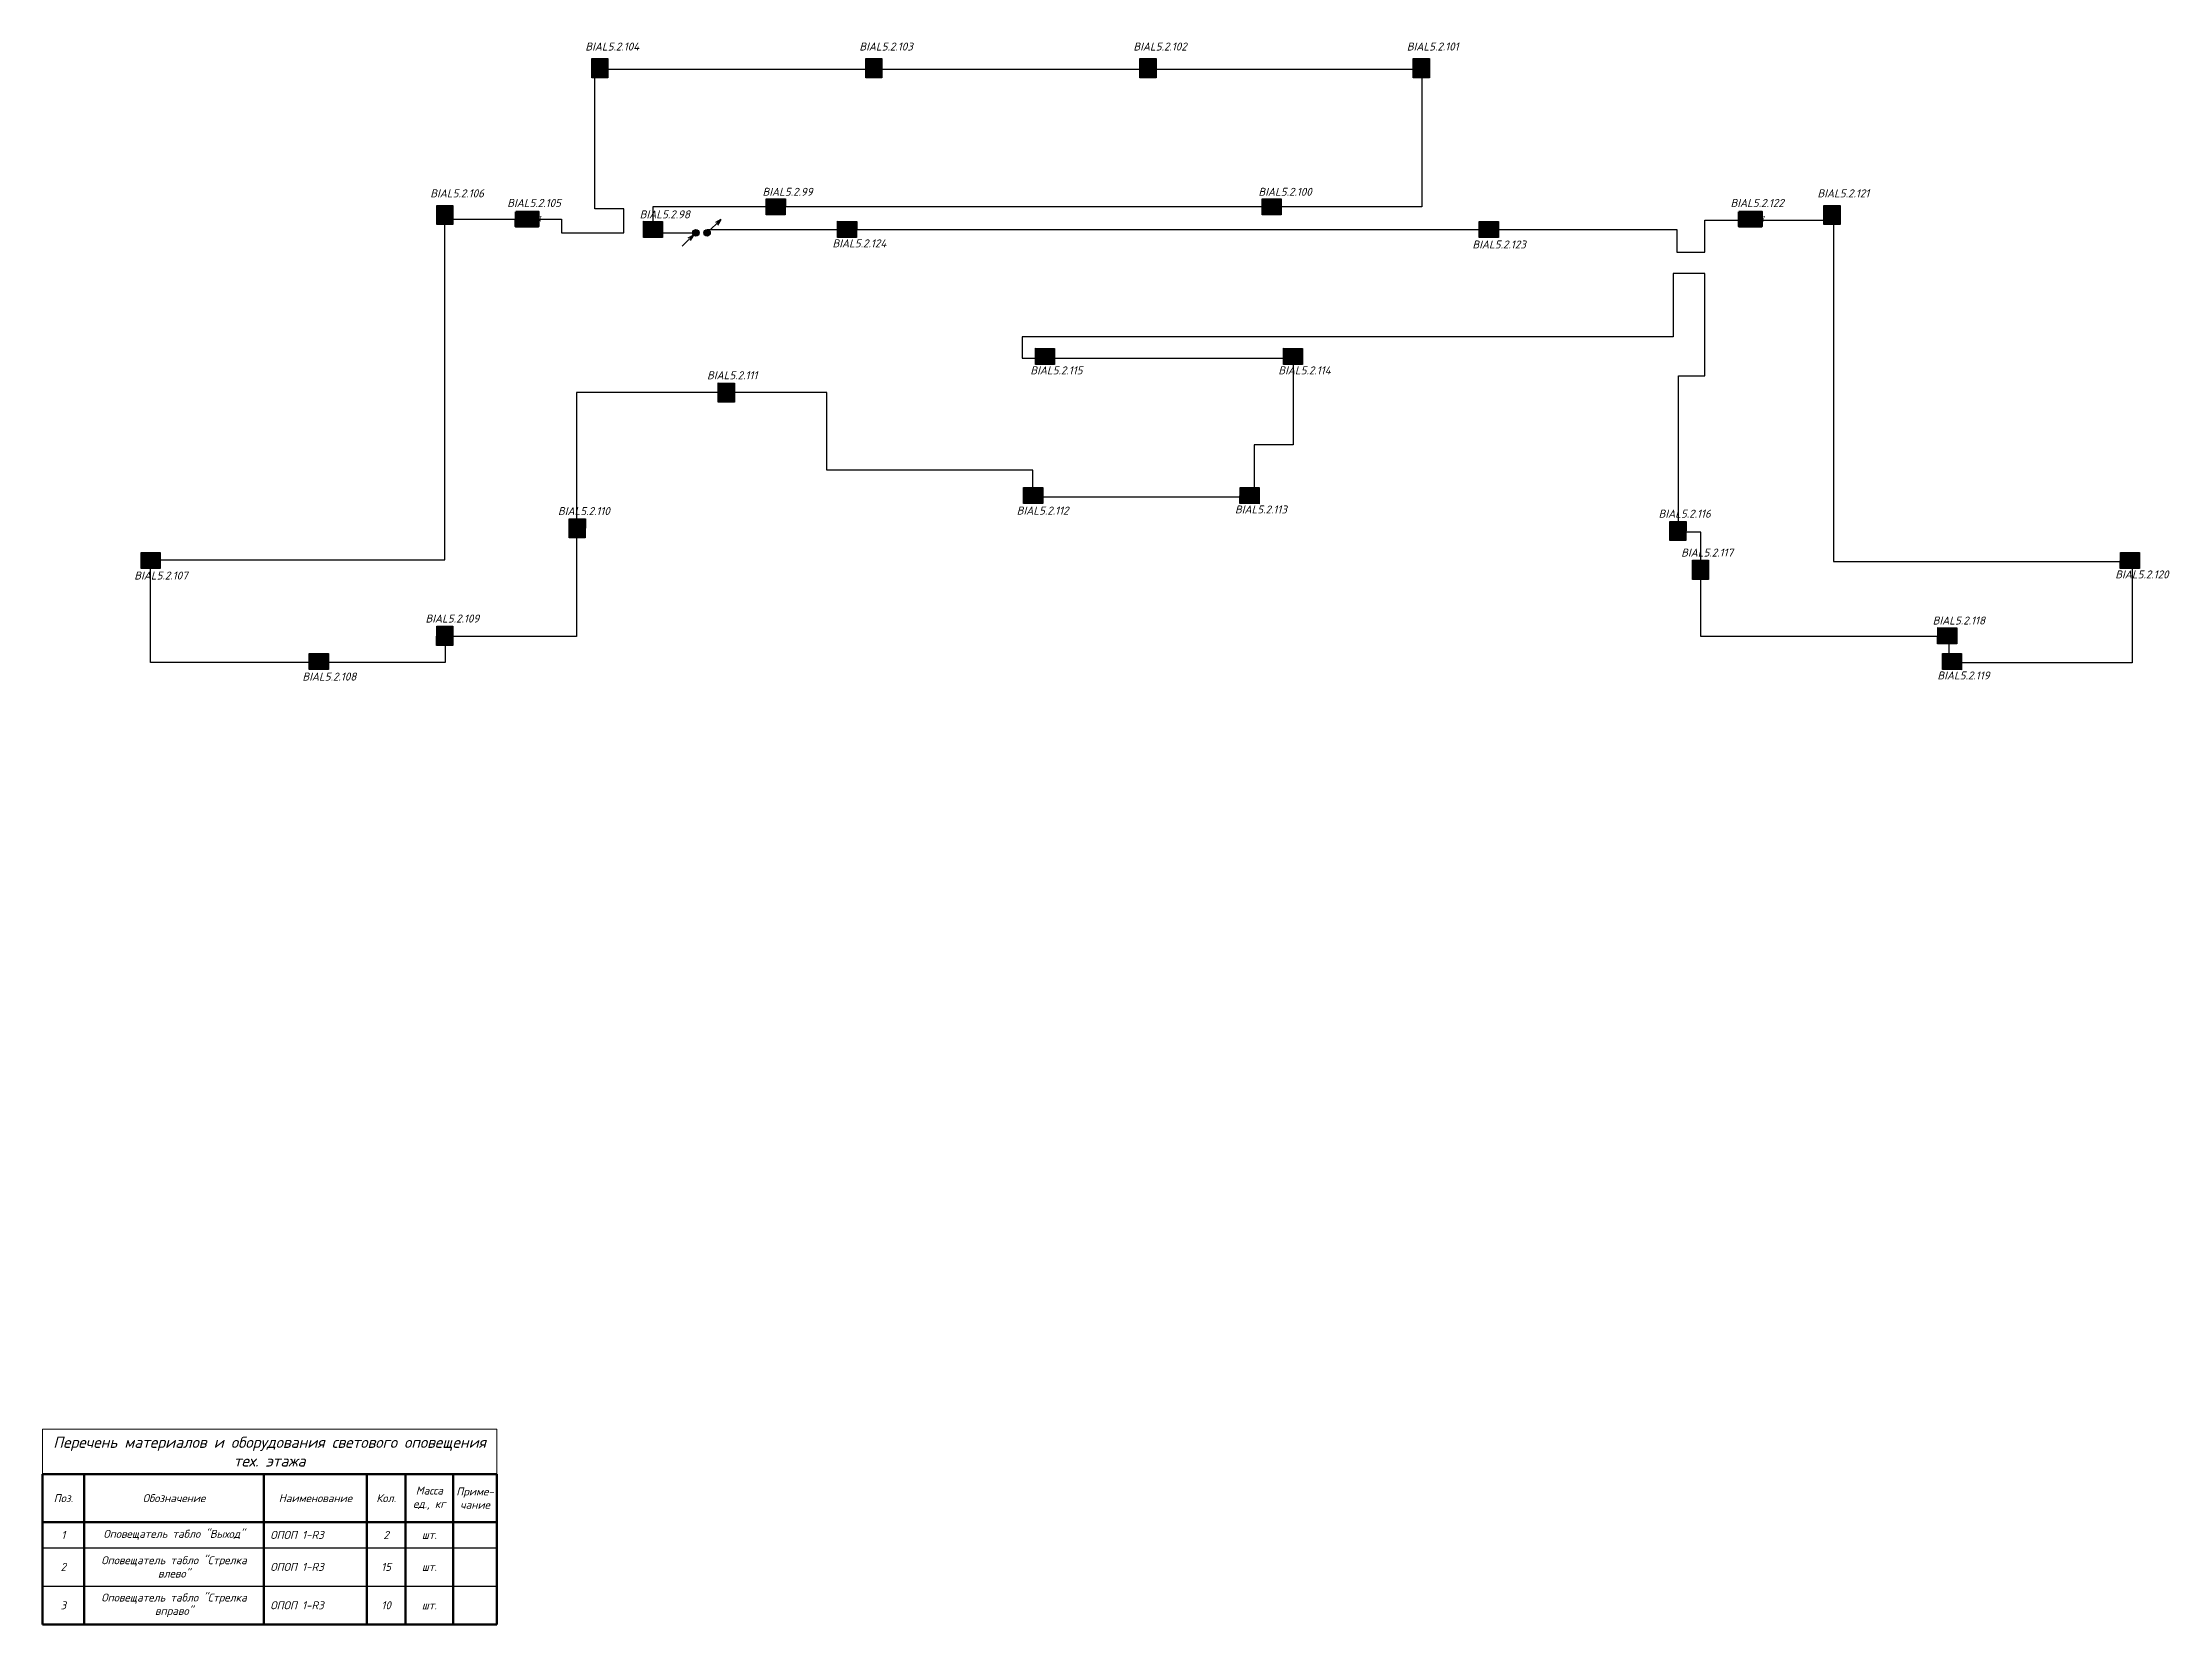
# Model space of a CAD drawing. Extents: x -152830 to 1281226, y -304852 to -2349.
# Drawn here: x 833477 to 899953, y -299021 to -249562 of the extents above; entities that cross this region are included whole.
import ezdxf

# ---------------------------------------------------------------- set-up
doc = ezdxf.new("R2010")
doc.units = 0
doc.header["$LTSCALE"] = 100
doc.linetypes.add('ACAD_ISO02W100', pattern=[15, 12, -3])
doc.layers.get('Defpoints').update_dxf_attribs({"color": 42})
for name, color, linetype, lineweight in [('00-Штамп', 7, 'Continuous', 0), ('cc_ПС', 6, 'пс  -V-V-V-V-V-V-V-', 30), ('Радио', 5, 'Continuous', 30)]:
    doc.layers.add(name, color=color, linetype=linetype, lineweight=lineweight)
doc.layers.add('_СОУЭ Оповещение_световое', color=1, linetype='Continuous')
doc.layers.add('ODG - Проводка', color=3, linetype='Continuous')
doc.styles.add('OlympDesign', font='isocpeui.ttf', dxfattribs={"height": 250})
doc.styles.get("Standard").update_dxf_attribs({"font": 'arial.ttf'})
doc.linetypes.add('пс  -V-V-V-V-V-V-V-', pattern='A,20,-0.2,["V",Standard,S=3,R=0,X=1,Y=-1.5],-5', length=25.2)

# ---------------------------------------------------------------- blocks, each defined once
blk = doc.blocks.new('*U149')
at = {"linetype": 'Continuous', "lineweight": 20, "true_color": 0xffffff}
h = blk.add_hatch(color=7, dxfattribs=at)
h.dxf.hatch_style = 1
h.paths.add_polyline_path([(-15, 709), (-15, -223), (1418, -210), (1418, 722)])
at = {"color": 1, "linetype": 'Continuous', "lineweight": 50}
blk.add_lwpolyline([(-15, 709), (1418, 722), (1418, -210), (-15, -223)], close=True, dxfattribs=at)
at = {"color": 1, "linetype": 'Continuous', "lineweight": 30, "insert": (100, 455), "char_height": 300, "attachment_point": 1, "style": 'OlympDesign'}
blk.add_mtext_dynamic_manual_height_columns('ВЫХОД', width=642.49, gutter_width=25, heights=[0], dxfattribs=at)
at = {"style": 'OlympDesign'}
blk.add_attdef('НУМЕРАЦИЯ', (-547, 1004), '', height=500, rotation=90, dxfattribs=at)
at = {"color": 6, "lineweight": 20, "style": 'OlympDesign', "flags": 1}
for tag, p in [('ПОМЕЩЕНИЕ', (1645, -43)), ('ИД', (2550, -400))]:
    blk.add_attdef(tag, p, '', height=250, dxfattribs=at)
blk = doc.blocks.new('*U120')
at = {"layer": 'ODG - Проводка'}
h = blk.add_hatch(color=0, dxfattribs=at)
edge = h.paths.add_edge_path()
edge.add_arc((0, 0), 50, 0, 360)
at = {"layer": 'ODG - Проводка', "color": 0}
for points in [[(0, 0), (212, 212)], [(35, 35), (85, 122)], [(35, 35), (122, 85)]]:
    blk.add_lwpolyline(points, dxfattribs=at)
blk.add_circle((0, 0), 50, dxfattribs=at)
blk = doc.blocks.new('*U151')
at = {"linetype": 'Continuous', "lineweight": 20, "true_color": 0xffffff}
h = blk.add_hatch(color=7, dxfattribs=at)
h.dxf.hatch_style = 1
h.paths.add_polyline_path([(196, -973), (201, 39), (-994, 43), (-998, -968)])
at = {"color": 1, "linetype": 'Continuous', "lineweight": 30}
blk.add_lwpolyline([(-994, 43), (201, 39), (196, -973), (-998, -968)], close=True, dxfattribs=at)
blk.add_lwpolyline([(-889, -440, 0, 244, 0), (-401, -442, 0, 0, 0), (125, -444, 0, 0, 0)], format="xyseb", dxfattribs=at)
at = {"color": 6, "lineweight": 20, "style": 'OlympDesign', "flags": 1}
for tag, p in [('ПОМЕЩЕНИЕ', (1643, -44)), ('ИД', (2549, -401))]:
    blk.add_attdef(tag, p, '', height=250, dxfattribs=at)
at = {"style": 'OlympDesign'}
blk.add_attdef('НУМЕРАЦИЯ', (-1228, -1671), '', height=500, dxfattribs=at)
at = {"color": 2, "linetype": 'Continuous', "lineweight": 30, "style": 'OlympDesign', "width": 0.8, "flags": 1}
blk.add_attdef('ID', (2008, -419), '', height=250, rotation=359.76857, dxfattribs=at)
blk = doc.blocks.new('*U163')
at = {"linetype": 'Continuous', "lineweight": 20, "true_color": 0xffffff}
h = blk.add_hatch(color=7, dxfattribs=at)
h.dxf.hatch_style = 1
h.paths.add_polyline_path([(200, -972), (200, 39), (-994, 39), (-994, -972)])
at = {"color": 1, "linetype": 'Continuous', "lineweight": 30}
blk.add_lwpolyline([(-992, 40), (202, 40), (202, -972), (-992, -972)], close=True, dxfattribs=at)
blk.add_lwpolyline([(124, -448, 0, 244, 0), (-364, -448, 0, 0, 0), (-890, -448, 0, 0, 0)], format="xyseb", dxfattribs=at)
at = {"color": 6, "lineweight": 20, "style": 'OlympDesign', "flags": 1}
for tag, p in [('ПОМЕЩЕНИЕ', (1645, -43)), ('ИД', (2550, -400))]:
    blk.add_attdef(tag, p, '', height=250, dxfattribs=at)
at = {"style": 'OlympDesign'}
blk.add_attdef('НУМЕРАЦИЯ', (-1495, -1373), '', height=500, dxfattribs=at)
at = {"color": 2, "linetype": 'Continuous', "lineweight": 30, "style": 'OlympDesign', "width": 0.8, "flags": 1}
blk.add_attdef('ID', (2010, -411), '', height=250, dxfattribs=at)
blk = doc.blocks.new('*U172')
at = {"linetype": 'Continuous', "lineweight": 20, "true_color": 0xffffff}
h = blk.add_hatch(color=7, dxfattribs=at)
h.dxf.hatch_style = 1
h.paths.add_polyline_path([(200, -972), (200, 39), (-994, 39), (-994, -972)])
at = {"color": 1, "linetype": 'Continuous', "lineweight": 30}
blk.add_lwpolyline([(-992, 40), (202, 40), (202, -972), (-992, -972)], close=True, dxfattribs=at)
blk.add_lwpolyline([(124, -448, 0, 244, 0), (-364, -448, 0, 0, 0), (-890, -448, 0, 0, 0)], format="xyseb", dxfattribs=at)
at = {"color": 6, "lineweight": 20, "style": 'OlympDesign', "flags": 1}
for tag, p in [('ПОМЕЩЕНИЕ', (1645, -43)), ('ИД', (2550, -400))]:
    blk.add_attdef(tag, p, '', height=250, dxfattribs=at)
at = {"style": 'OlympDesign'}
blk.add_attdef('НУМЕРАЦИЯ', (-1422, -1657), '', height=500, dxfattribs=at)
at = {"color": 2, "linetype": 'Continuous', "lineweight": 30, "style": 'OlympDesign', "width": 0.8, "flags": 1}
blk.add_attdef('ID', (2010, -411), '', height=250, dxfattribs=at)
blk = doc.blocks.new('*U173')
at = {"linetype": 'Continuous', "lineweight": 20, "true_color": 0xffffff}
h = blk.add_hatch(color=7, dxfattribs=at)
h.dxf.hatch_style = 1
h.paths.add_polyline_path([(196, -973), (201, 39), (-994, 43), (-998, -968)])
at = {"color": 1, "linetype": 'Continuous', "lineweight": 30}
blk.add_lwpolyline([(-994, 43), (201, 39), (196, -973), (-998, -968)], close=True, dxfattribs=at)
blk.add_lwpolyline([(-889, -440, 0, 244, 0), (-401, -442, 0, 0, 0), (125, -444, 0, 0, 0)], format="xyseb", dxfattribs=at)
at = {"color": 6, "lineweight": 20, "style": 'OlympDesign', "flags": 1}
for tag, p in [('ПОМЕЩЕНИЕ', (1643, -44)), ('ИД', (2549, -401))]:
    blk.add_attdef(tag, p, '', height=250, dxfattribs=at)
at = {"style": 'OlympDesign'}
blk.add_attdef('НУМЕРАЦИЯ', (-1312, -1586), '', height=500, dxfattribs=at)
at = {"color": 2, "linetype": 'Continuous', "lineweight": 30, "style": 'OlympDesign', "width": 0.8, "flags": 1}
blk.add_attdef('ID', (2008, -419), '', height=250, rotation=359.76857, dxfattribs=at)
blk = doc.blocks.new('*U154')
at = {"linetype": 'Continuous', "lineweight": 20, "true_color": 0xffffff}
h = blk.add_hatch(color=7, dxfattribs=at)
h.dxf.hatch_style = 1
h.paths.add_polyline_path([(196, -973), (201, 39), (-994, 43), (-998, -968)])
at = {"color": 1, "linetype": 'Continuous', "lineweight": 30}
blk.add_lwpolyline([(-994, 43), (201, 39), (196, -973), (-998, -968)], close=True, dxfattribs=at)
blk.add_lwpolyline([(-889, -440, 0, 244, 0), (-401, -442, 0, 0, 0), (125, -444, 0, 0, 0)], format="xyseb", dxfattribs=at)
at = {"style": 'OlympDesign'}
blk.add_attdef('НУМЕРАЦИЯ', (-1228, 227), '', height=500, dxfattribs=at)
at = {"color": 6, "lineweight": 20, "style": 'OlympDesign', "flags": 1}
for tag, p in [('ПОМЕЩЕНИЕ', (1643, -44)), ('ИД', (2549, -401))]:
    blk.add_attdef(tag, p, '', height=250, dxfattribs=at)
at = {"color": 2, "linetype": 'Continuous', "lineweight": 30, "style": 'OlympDesign', "width": 0.8, "flags": 1}
blk.add_attdef('ID', (2008, -419), '', height=250, rotation=359.76857, dxfattribs=at)
blk = doc.blocks.new('*U174')
at = {"linetype": 'Continuous', "lineweight": 20, "true_color": 0xffffff}
h = blk.add_hatch(color=7, dxfattribs=at)
h.dxf.hatch_style = 1
h.paths.add_polyline_path([(196, -973), (201, 39), (-994, 43), (-998, -968)])
at = {"color": 1, "linetype": 'Continuous', "lineweight": 30}
blk.add_lwpolyline([(-994, 43), (201, 39), (196, -973), (-998, -968)], close=True, dxfattribs=at)
blk.add_lwpolyline([(-889, -440, 0, 244, 0), (-401, -442, 0, 0, 0), (125, -444, 0, 0, 0)], format="xyseb", dxfattribs=at)
at = {"style": 'OlympDesign'}
blk.add_attdef('НУМЕРАЦИЯ', (-1312, 239), '', height=500, dxfattribs=at)
at = {"color": 6, "lineweight": 20, "style": 'OlympDesign', "flags": 1}
for tag, p in [('ПОМЕЩЕНИЕ', (1643, -44)), ('ИД', (2549, -401))]:
    blk.add_attdef(tag, p, '', height=250, dxfattribs=at)
at = {"color": 2, "linetype": 'Continuous', "lineweight": 30, "style": 'OlympDesign', "width": 0.8, "flags": 1}
blk.add_attdef('ID', (2008, -419), '', height=250, rotation=359.76857, dxfattribs=at)
blk = doc.blocks.new('*U118')
at = {"layer": 'ODG - Проводка'}
h = blk.add_hatch(color=0, dxfattribs=at)
edge = h.paths.add_edge_path()
edge.add_arc((0, 0), 50, 0, 360)
at = {"layer": 'ODG - Проводка', "color": 0}
for points in [[(-212, -212), (0, 0)], [(-212, -212), (-162, -126)], [(-212, -212), (-126, -162)]]:
    blk.add_lwpolyline(points, dxfattribs=at)
blk.add_circle((0, 0), 50, dxfattribs=at)
blk = doc.blocks.new('*T2362')
at = {"color": 0, "lineweight": 50, "transparency": 16777216}
for p, q in [((0, -1410), (14195, -1410)), ((0, -1410), (0, -6110)), ((1300, -1410), (1300, -6110)), ((6919, -1410), (6919, -6110)), ((10139, -1410), (10139, -6110)), ((11339, -1410), (11339, -6110)), ((12839, -1410), (12839, -6110)), ((14195, -1410), (14195, -6110)), ((0, -2910), (14195, -2910)), ((0, -6110), (14195, -6110))]:
    blk.add_line(p, q, dxfattribs=at)
at = {"color": 0, "lineweight": -2, "transparency": 16777216}
for p, q in [((0, -3710), (12839, -3710)), ((0, -4910), (12839, -4910))]:
    blk.add_line(p, q, dxfattribs=at)
at = {"color": 0, "transparency": 16777216}
for p, q in [((12839, -3710), (14195, -3710)), ((12839, -4910), (14195, -4910))]:
    blk.add_line(p, q, dxfattribs=at)
at = {"layer": 'Defpoints', "color": 8, "linetype": 'ByBlock', "lineweight": 0, "transparency": 16777216}
for p, q in [((0, 0), (14195, 0)), ((0, 0), (0, -1410)), ((14195, 0), (14195, -1410))]:
    blk.add_line(p, q, dxfattribs=at)
at = {"color": 0, "transparency": 16777216, "style": 'OlympDesign'}
for s, insert, char_height, width, attachment_point in [('Перечень материалов и оборудования светового оповещения тех. этажа', (7097, -705), 350, 13794.54, 5), ('Масса ед., кг', (12089, -2160), 250, 1100, 5), ('Приме- чание', (13517, -2160), 250, 955.55, 5), ('Поз.', (650, -2160), 250, 900, 5), ('Обозначение', (4110, -2160), 250, 5219.44, 5), ('Наименование', (8529, -2160), 250, 2819.56, 5), ('Кол.', (10739, -2160), 250, 800, 5), ('1', (650, -3310), 250, 900, 5), ('Оповещатель табло "Выход"', (4110, -3310), 250, 5219.44, 5), ('ОПОП 1-R3', (7119, -3310), 250, 2819.56, 4), ('2', (10739, -3310), 250, 800, 5), ('шт.', (12089, -3310), 250, 1100, 5), ('Оповещатель табло "Стрелка влево"', (4110, -4310), 250, 5219.44, 5), ('2', (650, -4310), 250, 900, 5), ('ОПОП 1-R3', (7119, -4310), 250, 2819.56, 4), ('15', (10739, -4310), 250, 800, 5), ('шт.', (12089, -4310), 250, 1100, 5), ('Оповещатель табло "Стрелка вправо"', (4110, -5510), 250, 5219.44, 5), ('3', (650, -5510), 250, 900, 5), ('ОПОП 1-R3', (7119, -5510), 250, 2819.56, 4), ('10', (10739, -5510), 250, 800, 5), ('шт.', (12089, -5510), 250, 1100, 5)]:
    blk.add_mtext(s, dxfattribs=dict(at, insert=insert, char_height=char_height, width=width, attachment_point=attachment_point))

msp = doc.modelspace()

# ---------------------------------------------------------------- linework, layer by layer
at = {"layer": 'cc_ПС', "color": 1, "linetype": 'ACAD_ISO02W100', "lineweight": 30, "ltscale": 30}
msp.add_lwpolyline([(854246.579851, -255510.30505), (854246.579851, -255405.755877), (884551.33158, -255405.755877), (884551.33158, -256113.168342), (885429.699036, -256113.168342), (885429.699036, -255112.710237), (889453.194172, -255112.710237), (889453.194172, -265785.87392), (898788.680817, -265785.87392), (898788.680817, -268954.357338), (893067.94824, -268954.357338), (893067.94824, -268134.293089), (885305.949868, -268134.293089), (885305.949868, -264875.414225), (884606.060417, -264875.414225), (884606.060417, -259987.883599), (885429.699036, -259987.883599), (885429.699036, -256786.292362), (884444.488732, -256786.292362), (884444.488732, -258765.276509), (864090.017237, -258765.276509), (864090.017237, -259432.474848), (872560.9573, -259432.474848), (872560.9573, -262139.467069), (871345.632802, -262139.467069), (871345.632802, -263772.565225), (864429.805204, -263772.565225), (864429.805204, -262936.297143), (857988.759209, -262936.297143), (857988.759209, -260505.161791), (850162.112954, -260505.161791), (850162.112954, -268129.702608), (846061.385641, -268129.702608), (846061.385641, -268941.992603), (836852.45748, -268941.992603), (836852.45748, -265736.855776), (846049.507178, -265736.855776), (846049.507178, -255086.049721), (849693.651112, -255086.049721), (849693.651112, -255512.382671), (851645.585461, -255512.382671), (851645.585461, -254760.904969), (850738.683039, -254760.904969), (850738.683039, -250396.018948), (876590.143101, -250396.018948), (876590.143101, -254698.909457), (852553.762881, -254698.909457), (852553.762881, -255512.382671), (853898.540579, -255512.382671)], dxfattribs=at)

# ---------------------------------------------------------------- block references
msp.add_blockref('*T2362', (833477.383691, -292911.740376))
at = {"layer": '_СОУЭ Оповещение_световое', "color": 4}
ref = msp.add_blockref('*U163', (851128.194809, -250560.327994), dxfattribs=dict(at, xscale=0.5, yscale=0.5, zscale=0.5, rotation=270))
ref.add_attrib('НУМЕРАЦИЯ', 'BIAL5.2.104', (850441.613294, -249812.796085), dxfattribs={"layer": '00-Штамп', "color": 7, "height": 250, "style": 'OlympDesign'})
ref = msp.add_blockref('*U163', (859693.194809, -250560.327994), dxfattribs=dict(at, xscale=0.5, yscale=0.5, zscale=0.5, rotation=270))
ref.add_attrib('НУМЕРАЦИЯ', 'BIAL5.2.103', (859006.613294, -249812.796085), dxfattribs={"layer": '00-Штамп', "color": 7, "height": 250, "style": 'OlympDesign'})
ref = msp.add_blockref('*U163', (868258.194809, -250560.327994), dxfattribs=dict(at, xscale=0.5, yscale=0.5, zscale=0.5, rotation=270))
ref.add_attrib('НУМЕРАЦИЯ', 'BIAL5.2.102', (867571.613294, -249812.796085), dxfattribs={"layer": '00-Штамп', "color": 7, "height": 250, "style": 'OlympDesign'})
ref = msp.add_blockref('*U163', (876803.194809, -250560.327994), dxfattribs=dict(at, xscale=0.5, yscale=0.5, zscale=0.5, rotation=270))
ref.add_attrib('НУМЕРАЦИЯ', 'BIAL5.2.101', (876116.613294, -249812.796085), dxfattribs={"layer": '00-Штамп', "color": 7, "height": 250, "style": 'OlympDesign'})
ref = msp.add_blockref('*U163', (846282.441783, -255150.247133), dxfattribs=dict(at, xscale=0.5, yscale=0.5, zscale=0.5, rotation=270))
ref.add_attrib('НУМЕРАЦИЯ', 'BIAL5.2.106', (845595.860268, -254402.715224), dxfattribs={"layer": '00-Штамп', "color": 7, "height": 250, "style": 'OlympDesign'})
ref = msp.add_blockref('*U149', (848269.846657, -255207.572138), dxfattribs=dict(at, xscale=0.4999999999999997, yscale=0.4999999999999997, zscale=0.4999999999999997, rotation=359.4723474880294))
ref.add_attrib('НУМЕРАЦИЯ', 'BIAL5.2.105', (848001.138633, -254703.158027), dxfattribs={"layer": '00-Штамп', "color": 7, "height": 250, "style": 'OlympDesign'})
ref = msp.add_blockref('*U154', (856593.330232, -254467.60714), dxfattribs=dict(at, xscale=0.5, yscale=0.5, zscale=0.5))
ref.add_attrib('НУМЕРАЦИЯ', 'BIAL5.2.99', (855979.160622, -254354.216451), dxfattribs={"layer": '00-Штамп', "color": 7, "height": 250, "style": 'OlympDesign'})
ref = msp.add_blockref('*U154', (872092.658194, -254467.60714), dxfattribs=dict(at, xscale=0.5, yscale=0.5, zscale=0.5))
ref.add_attrib('НУМЕРАЦИЯ', 'BIAL5.2.100', (871478.488583, -254354.216451), dxfattribs={"layer": '00-Штамп', "color": 7, "height": 250, "style": 'OlympDesign'})
ref = msp.add_blockref('*U149', (886503.313993, -255207.572129), dxfattribs=dict(at, xscale=0.4999999999999998, yscale=0.4999999999999998, zscale=0.4999999999999998, rotation=359.4723474880294))
ref.add_attrib('НУМЕРАЦИЯ', 'BIAL5.2.122', (886234.605969, -254703.158018), dxfattribs={"layer": '00-Штамп', "color": 7, "height": 250, "style": 'OlympDesign'})
ref = msp.add_blockref('*U163', (889638.194809, -255150.247133), dxfattribs=dict(at, xscale=0.5, yscale=0.5, zscale=0.5, rotation=270))
ref.add_attrib('НУМЕРАЦИЯ', 'BIAL5.2.121', (888951.613294, -254402.715224), dxfattribs={"layer": '00-Штамп', "color": 7, "height": 250, "style": 'OlympDesign'})
ref = msp.add_blockref('*U154', (852754.040929, -255173.356041), dxfattribs=dict(at, xscale=0.5, yscale=0.5, zscale=0.5))
ref.add_attrib('НУМЕРАЦИЯ', 'BIAL5.2.98', (852139.871318, -255059.965351), dxfattribs={"layer": '00-Штамп', "color": 7, "height": 250, "style": 'OlympDesign'})
ref = msp.add_blockref('*U173', (858822.623851, -255173.356041), dxfattribs=dict(at, xscale=0.5, yscale=0.5, zscale=0.5))
ref.add_attrib('НУМЕРАЦИЯ', 'BIAL5.2.124', (858166.599275, -255966.246351), dxfattribs={"layer": '00-Штамп', "color": 7, "height": 250, "style": 'OlympDesign'})
ref = msp.add_blockref('*U172', (878878.187011, -255172.821272), dxfattribs=dict(at, xscale=0.5, yscale=0.5, zscale=0.5))
ref.add_attrib('НУМЕРАЦИЯ', 'BIAL5.2.123', (878167.053737, -256001.505828), dxfattribs={"layer": '00-Штамп', "color": 7, "height": 250, "style": 'OlympDesign'})
ref = msp.add_blockref('*U173', (865006.615358, -259143.356041), dxfattribs=dict(at, xscale=0.5, yscale=0.5, zscale=0.5))
ref.add_attrib('НУМЕРАЦИЯ', 'BIAL5.2.115', (864350.590782, -259936.246351), dxfattribs={"layer": '00-Штамп', "color": 7, "height": 250, "style": 'OlympDesign'})
ref = msp.add_blockref('*U173', (872757.347327, -259143.356041), dxfattribs=dict(at, xscale=0.5, yscale=0.5, zscale=0.5))
ref.add_attrib('НУМЕРАЦИЯ', 'BIAL5.2.114', (872101.322751, -259936.246351), dxfattribs={"layer": '00-Штамп', "color": 7, "height": 250, "style": 'OlympDesign'})
ref = msp.add_blockref('*U151', (855082.655915, -260704.132046), dxfattribs=dict(at, xscale=0.5, yscale=0.5, zscale=0.5, rotation=270))
ref.add_attrib('НУМЕРАЦИЯ', 'BIAL5.2.111', (854247.083205, -260089.962435), dxfattribs={"layer": '00-Штамп', "color": 7, "height": 250, "style": 'OlympDesign'})
ref = msp.add_blockref('*U172', (864636.044457, -263492.821272), dxfattribs=dict(at, xscale=0.5, yscale=0.5, zscale=0.5))
ref.add_attrib('НУМЕРАЦИЯ', 'BIAL5.2.112', (863924.911183, -264321.505828), dxfattribs={"layer": '00-Штамп', "color": 7, "height": 250, "style": 'OlympDesign'})
ref = msp.add_blockref('*U173', (871401.474341, -263493.356041), dxfattribs=dict(at, xscale=0.5, yscale=0.5, zscale=0.5))
ref.add_attrib('НУМЕРАЦИЯ', 'BIAL5.2.113', (870745.449765, -264286.246351), dxfattribs={"layer": '00-Штамп', "color": 7, "height": 250, "style": 'OlympDesign'})
ref = msp.add_blockref('*U151', (850421.907014, -264951.111054), dxfattribs=dict(at, xscale=0.5, yscale=0.5, zscale=0.5, rotation=270))
ref.add_attrib('НУМЕРАЦИЯ', 'BIAL5.2.110', (849586.334305, -264336.941443), dxfattribs={"layer": '00-Штамп', "color": 7, "height": 250, "style": 'OlympDesign'})
ref = msp.add_blockref('*U151', (884821.907014, -265032.260073), dxfattribs=dict(at, xscale=0.5, yscale=0.5, zscale=0.5, rotation=270))
ref.add_attrib('НУМЕРАЦИЯ', 'BIAL5.2.116', (883986.334305, -264418.090463), dxfattribs={"layer": '00-Штамп', "color": 7, "height": 250, "style": 'OlympDesign'})
ref = msp.add_blockref('*U172', (837055.52792, -265522.821272), dxfattribs=dict(at, xscale=0.5, yscale=0.5, zscale=0.5))
ref.add_attrib('НУМЕРАЦИЯ', 'BIAL5.2.107', (836344.394646, -266351.505828), dxfattribs={"layer": '00-Штамп', "color": 7, "height": 250, "style": 'OlympDesign'})
ref = msp.add_blockref('*U151', (885527.655915, -266247.814845), dxfattribs=dict(at, xscale=0.5, yscale=0.5, zscale=0.5, rotation=270))
ref.add_attrib('НУМЕРАЦИЯ', 'BIAL5.2.117', (884692.083205, -265633.645235), dxfattribs={"layer": '00-Штамп', "color": 7, "height": 250, "style": 'OlympDesign'})
ref = msp.add_blockref('*U173', (898915.615381, -265523.356041), dxfattribs=dict(at, xscale=0.5, yscale=0.5, zscale=0.5))
ref.add_attrib('НУМЕРАЦИЯ', 'BIAL5.2.120', (898259.590806, -266316.246351), dxfattribs={"layer": '00-Штамп', "color": 7, "height": 250, "style": 'OlympDesign'})
ref = msp.add_blockref('*U151', (846281.907014, -268311.111054), dxfattribs=dict(at, xscale=0.5, yscale=0.5, zscale=0.5, rotation=270))
ref.add_attrib('НУМЕРАЦИЯ', 'BIAL5.2.109', (845446.334305, -267696.941443), dxfattribs={"layer": '00-Штамп', "color": 7, "height": 250, "style": 'OlympDesign'})
ref = msp.add_blockref('*U174', (893207.325475, -267877.60714), dxfattribs=dict(at, xscale=0.5, yscale=0.5, zscale=0.5))
ref.add_attrib('НУМЕРАЦИЯ', 'BIAL5.2.118', (892551.300899, -267758.10102), dxfattribs={"layer": '00-Штамп', "color": 7, "height": 250, "style": 'OlympDesign'})
ref = msp.add_blockref('*U172', (842311.474776, -268682.821272), dxfattribs=dict(at, xscale=0.5, yscale=0.5, zscale=0.5))
ref.add_attrib('НУМЕРАЦИЯ', 'BIAL5.2.108', (841600.341502, -269511.505828), dxfattribs={"layer": '00-Штамп', "color": 7, "height": 250, "style": 'OlympDesign'})
ref = msp.add_blockref('*U173', (893355.282663, -268683.356041), dxfattribs=dict(at, xscale=0.5, yscale=0.5, zscale=0.5))
ref.add_attrib('НУМЕРАЦИЯ', 'BIAL5.2.119', (892699.258087, -269476.246351), dxfattribs={"layer": '00-Штамп', "color": 7, "height": 250, "style": 'OlympDesign'})
at = {"layer": 'Радио', "xscale": 2, "yscale": 2, "zscale": 2, "rotation": 178.7329526101915}
for name, p in [('*U118', (854246.579851, -255512.382671)), ('*U120', (853898.540579, -255512.382671))]:
    msp.add_blockref(name, p, dxfattribs=at)

doc.saveas('drawing.dxf')
